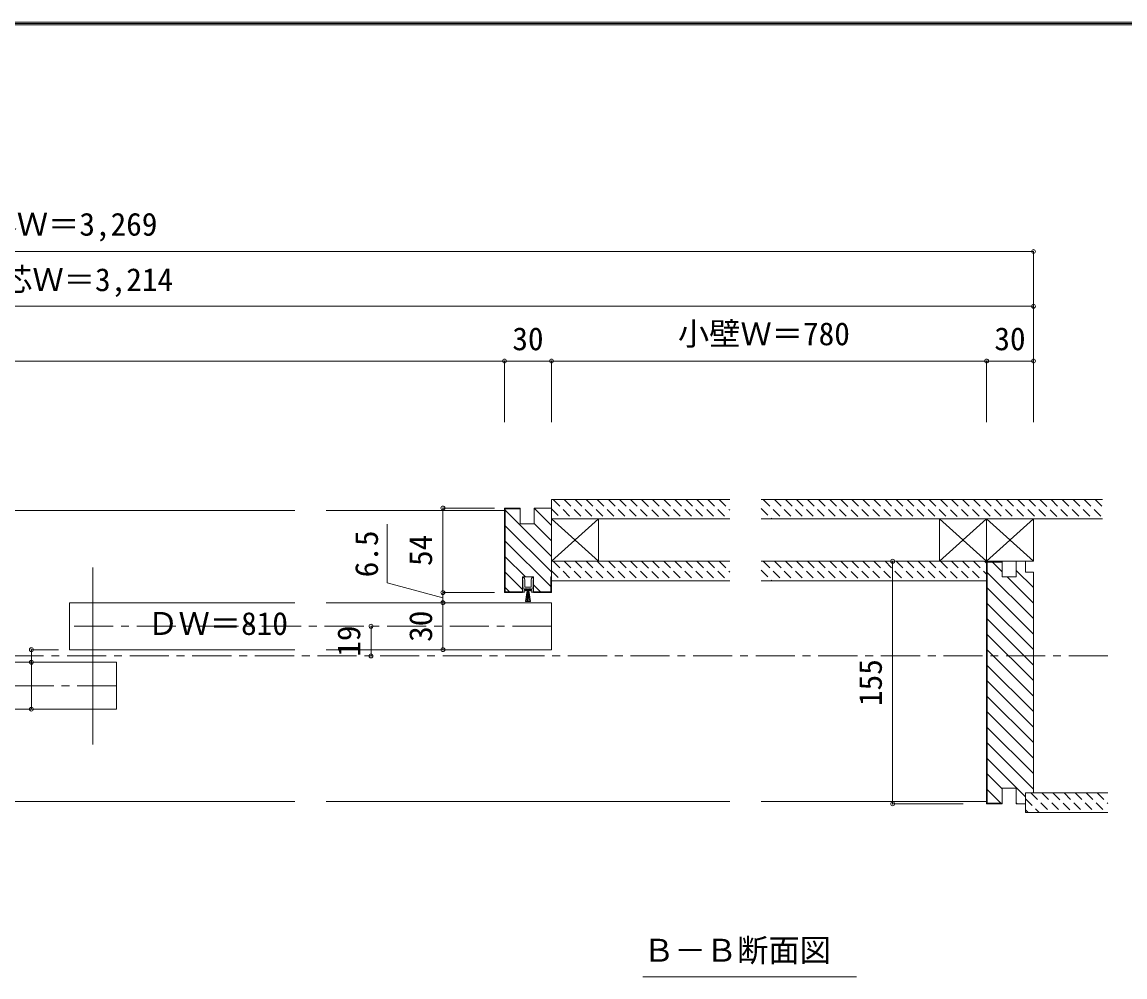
# Model space of a CAD drawing. Units: millimetres at full size, sheet at 1:5; some dimension numbers follow another scale. Extents: x -957 to 993, y -689 to 708.
# Drawn here: x -101 to 603, y 98 to 708 of the extents above; entities that cross this region are included whole.
import ezdxf
from ezdxf.enums import TextEntityAlignment as Align

# ---------------------------------------------------------------- set-up
doc = ezdxf.new("R2010")
doc.units = ezdxf.units.MM
doc.header["$LTSCALE"] = 5
doc.header["$PDMODE"] = 32
doc.header["$PDSIZE"] = 2.5
doc.linetypes.add('CHAIN1', pattern=[8, 5, -1, 1, -1])
doc.linetypes.add('DASHED1', pattern=[1.8, 1.2, -0.6])
for name, color, linetype, lineweight in [('0-A_文字', 7, 'Continuous', 9), ('0-B_寸法', 7, 'Continuous', 9), ('F-1_枠', 6, 'Continuous', 9)]:
    doc.layers.add(name, color=color, linetype=linetype, lineweight=lineweight)
doc.styles.add('ＭＳ ゴシック', font='')
doc.styles.get('ＭＳ ゴシック').set_extended_font_data('MS Gothic')

# ---------------------------------------------------------------- blocks, each defined once
blk = doc.blocks.new('4')
at = {"layer": '0-A_文字'}
for p, q in [((-7.5, 43.83), (7.5, 43.83)), ((-7.5, 43.83), (-2.5, 8.83)), ((-3.75, 43.83), (-1.25, 8.83)), ((0, 43.83), (0, 8.83)), ((3.75, 43.83), (1.25, 8.83)), ((2.5, 8.83), (7.5, 43.83)), ((-16.5, 3.83), (-16.5, 12.33)), ((-11, 5.33), (-11, 8.83)), ((-11, 8.83), (11, 8.83)), ((16.5, 12.33), (16.5, 3.83))]:
    blk.add_line(p, q, dxfattribs=at)
for points in [[(-15, 13.83), (-11.5, 13.83), (-9, 8.83), (-11.5, 8.83), (-11.5, 3.83), (-2.5, 3.83)], [(-11, 5.33), (11, 5.33), (11, 8.83)], [(2.5, 3.83), (11.5, 3.83), (11.5, 8.83), (9, 8.83), (11.5, 13.83), (15, 13.83)], [(-15.44, -33.59), (-18, -24.67), (-16.5, -24.67), (-16.5, -1.17)], [(0, -2.17), (-10.5, -2.17), (-10.5, -24.67), (-12.54, -33.51)], [(12.54, -33.51), (10.5, -24.67), (10.5, -2.17), (0, -2.17)], [(16.5, -1.17), (16.5, -24.67), (18, -24.67), (15.44, -33.59)]]:
    blk.add_lwpolyline(points, dxfattribs=at)
for centre, radius, start, end in [((-15, 12.33), 1.5, 90, 180), ((-17.83, 1.33), 2.83, 0, 61.92751), ((-17.83, 1.33), 2.83, 298.07249, 0), ((0, 2.49), 2.83, 90, 151.92751), ((0, 2.49), 2.83, 28.07249, 90), ((15, 12.33), 1.5, 0, 90), ((17.83, 1.33), 2.83, 118.07249, 180), ((17.83, 1.33), 2.83, 180, 241.92751), ((-14, -33.17), 1.5, 196.01316, 347.0113), ((14, -33.17), 1.5, 192.9887, 343.98684)]:
    blk.add_arc(centre, radius, start, end, dxfattribs=at)

msp = doc.modelspace()

# ---------------------------------------------------------------- linework, layer by layer
at = {"layer": '0-B_寸法'}
for p, q in [((-661.033, 526.028), (544.966, 526.028)), ((-661.033, 491.028), (514.966, 491.028)), ((206.966, 491.028), (236.966, 491.028)), ((206.966, 491.028), (206.966, 452.056)), ((236.966, 491.028), (514.966, 491.028)), ((236.966, 491.028), (236.966, 452.056)), ((514.966, 491.028), (544.966, 491.028)), ((514.966, 491.028), (514.966, 452.056)), ((236.966, 402.626), (236.966, 390.126)), ((350.967, 402.626), (236.966, 402.626)), ((588.967, 402.626), (370.967, 402.626)), ((72.967, 395.626), (-185.033, 395.626)), ((206.966, 395.626), (92.967, 395.626)), ((167.576, 397.126), (200.584, 397.126)), ((167.576, 397.126), (167.576, 343.126)), ((216.966, 397.126), (206.966, 397.126)), ((206.966, 343.126), (206.966, 397.126)), ((216.966, 396.626), (207.466, 396.626)), ((207.466, 343.626), (207.466, 396.626)), ((207.466, 395.747), (236.966, 366.247)), ((216.966, 397.126), (216.966, 387.126)), ((225.966, 397.126), (225.966, 387.126)), ((236.966, 397.126), (225.966, 397.126)), ((225.966, 397.046), (236.966, 386.046)), ((236.966, 343.126), (236.966, 397.126)), ((236.966, 390.126), (236.966, 363.126)), ((350.967, 390.126), (236.966, 390.126)), ((236.966, 390.126), (266.966, 363.126)), ((266.966, 390.126), (236.966, 363.126)), ((266.966, 390.126), (266.966, 363.126)), ((588.967, 390.126), (370.967, 390.126)), ((484.966, 390.126), (484.966, 363.126)), ((514.966, 390.126), (484.966, 363.126)), ((484.966, 390.126), (514.966, 363.126)), ((514.966, 390.126), (514.966, 363.126)), ((544.966, 390.126), (514.966, 363.126)), ((514.966, 390.126), (544.966, 363.126)), ((544.966, 390.126), (544.966, 363.126)), ((131.985, 386.773), (131.985, 349.259)), ((207.466, 385.847), (236.966, 356.347)), ((216.966, 387.126), (225.966, 387.126)), ((225.966, 387.146), (236.966, 376.146)), ((207.466, 375.948), (236.466, 346.948)), ((207.466, 366.048), (220.389, 353.126)), ((236.966, 363.126), (263.966, 363.126)), ((236.966, 350.626), (236.966, 363.126)), ((350.967, 363.126), (236.966, 363.126)), ((514.966, 363.126), (370.967, 363.126)), ((484.966, 363.126), (544.966, 363.126)), ((524.966, 363.126), (514.966, 363.126)), ((514.966, 208.126), (514.966, 363.126)), ((524.966, 362.626), (515.466, 362.626)), ((515.466, 208.626), (515.466, 362.626)), ((518.691, 362.626), (524.966, 356.35)), ((524.966, 353.126), (524.966, 363.126)), ((533.966, 363.126), (539.966, 363.126)), ((539.966, 356.126), (539.966, 363.126)), ((-56.033, 246.126), (-56.033, 359.126)), ((207.466, 356.149), (218.516, 345.099)), ((225.416, 353.126), (218.516, 353.126)), ((218.516, 343.126), (218.516, 353.126)), ((225.416, 353.126), (225.416, 343.126)), ((236.466, 353.126), (236.466, 343.626)), ((236.466, 353.126), (236.966, 353.126)), ((515.466, 355.951), (544.966, 326.451)), ((528.191, 353.126), (544.966, 336.35)), ((533.966, 357.25), (544.966, 346.25)), ((539.966, 356.126), (544.966, 356.126)), ((544.966, 215.126), (544.966, 356.126)), ((167.576, 339.723), (131.985, 349.259)), ((207.466, 346.249), (210.09, 343.626)), ((225.416, 348.098), (229.889, 343.626)), ((350.967, 350.626), (236.966, 350.626)), ((514.966, 350.626), (370.967, 350.626)), ((515.466, 346.051), (544.966, 316.551)), ((167.576, 343.126), (200.584, 343.126)), ((167.576, 343.126), (167.576, 336.626)), ((218.516, 343.126), (206.966, 343.126)), ((218.516, 343.626), (207.466, 343.626)), ((225.416, 343.626), (236.466, 343.626)), ((225.416, 343.126), (236.966, 343.126)), ((-71.033, 306.626), (-71.033, 336.626)), ((-71.033, 336.626), (72.967, 336.626)), ((92.967, 336.626), (236.967, 336.626)), ((167.576, 336.626), (200.584, 336.626)), ((167.576, 336.626), (167.576, 306.626)), ((236.967, 306.626), (236.967, 336.626)), ((515.466, 336.152), (544.966, 306.652)), ((515.466, 326.252), (544.966, 296.752)), ((515.466, 316.353), (544.966, 286.853)), ((-95.36, 306.626), (-95.36, 298.626)), ((-95.36, 306.626), (-77.983, 306.626)), ((-71.033, 306.626), (72.967, 306.626)), ((92.967, 306.626), (236.967, 306.626)), ((167.576, 306.626), (200.584, 306.626)), ((515.466, 306.453), (544.966, 276.953)), ((-185.033, 298.626), (-41.033, 298.626)), ((-95.36, 298.626), (-77.983, 298.626)), ((-95.36, 298.626), (-95.36, 268.626)), ((-41.033, 268.626), (-41.033, 298.626)), ((515.466, 296.554), (544.966, 267.054)), ((515.466, 286.654), (544.966, 257.154)), ((515.466, 276.755), (544.966, 247.255)), ((-185.033, 268.626), (-41.033, 268.626)), ((-95.36, 268.626), (-77.983, 268.626)), ((515.466, 266.855), (544.966, 237.355)), ((515.466, 256.956), (544.966, 227.456)), ((515.466, 247.056), (544.966, 217.556)), ((515.466, 237.157), (539.966, 212.657)), ((515.466, 227.257), (524.966, 217.757)), ((515.466, 217.358), (524.199, 208.626)), ((524.966, 218.126), (524.966, 208.126)), ((539.966, 215.126), (544.966, 215.126)), ((539.966, 215.126), (539.966, 208.126)), ((539.966, 202.626), (539.966, 215.126)), ((592.467, 215.126), (539.966, 215.126)), ((72.967, 209.626), (-185.033, 209.626)), ((350.967, 209.626), (92.967, 209.626)), ((514.966, 209.626), (370.967, 209.626)), ((524.966, 208.126), (514.966, 208.126)), ((524.966, 208.626), (515.466, 208.626)), ((533.966, 208.757), (534.598, 208.126)), ((533.966, 208.126), (539.966, 208.126)), ((592.467, 202.626), (539.966, 202.626)), ((431.842, 97.544), (295.414, 97.544))]:
    msp.add_line(p, q, dxfattribs=at)
at = {"layer": '0-B_寸法', "linetype": 'DASHED1'}
for p, q in [((237.971, 402.626), (250.471, 390.126)), ((245.042, 402.626), (257.542, 390.126)), ((252.113, 402.626), (264.613, 390.126)), ((259.184, 402.626), (271.684, 390.126)), ((266.255, 402.626), (278.755, 390.126)), ((273.326, 402.626), (285.826, 390.126)), ((280.397, 402.626), (292.897, 390.126)), ((287.468, 402.626), (299.968, 390.126)), ((294.757, 402.408), (307.039, 390.126)), ((301.61, 402.626), (314.11, 390.126)), ((308.682, 402.626), (321.182, 390.126)), ((315.753, 402.626), (328.253, 390.126)), ((322.824, 402.626), (335.324, 390.126)), ((329.895, 402.626), (342.395, 390.126)), ((336.966, 402.626), (349.466, 390.126)), ((344.037, 402.626), (350.967, 395.696)), ((372.321, 402.626), (384.821, 390.126)), ((379.392, 402.626), (391.892, 390.126)), ((386.463, 402.626), (398.963, 390.126)), ((393.534, 402.626), (406.034, 390.126)), ((400.605, 402.626), (413.105, 390.126)), ((407.676, 402.626), (420.176, 390.126)), ((414.748, 402.626), (427.248, 390.126)), ((422.037, 402.408), (434.319, 390.126)), ((428.89, 402.626), (441.39, 390.126)), ((435.961, 402.626), (448.461, 390.126)), ((443.032, 402.626), (455.532, 390.126)), ((450.103, 402.626), (462.603, 390.126)), ((457.174, 402.626), (469.674, 390.126)), ((464.245, 402.626), (476.745, 390.126)), ((471.316, 402.626), (483.816, 390.126)), ((478.387, 402.626), (490.887, 390.126)), ((485.676, 402.408), (497.958, 390.126)), ((492.529, 402.626), (505.029, 390.126)), ((499.6, 402.626), (512.1, 390.126)), ((506.671, 402.626), (519.171, 390.126)), ((513.742, 402.626), (526.242, 390.126)), ((520.814, 402.626), (533.314, 390.126)), ((527.885, 402.626), (540.385, 390.126)), ((534.956, 402.626), (547.456, 390.126)), ((542.027, 402.626), (554.527, 390.126)), ((549.316, 402.408), (561.598, 390.126)), ((556.169, 402.626), (568.669, 390.126)), ((563.24, 402.626), (575.74, 390.126)), ((570.311, 402.626), (582.811, 390.126)), ((577.382, 402.626), (588.967, 391.041)), ((584.453, 402.626), (588.967, 398.112)), ((236.966, 396.559), (243.4, 390.126)), ((370.967, 396.909), (377.75, 390.126)), ((237.971, 363.126), (250.471, 350.626)), ((245.042, 363.126), (257.542, 350.626)), ((252.113, 363.126), (264.613, 350.626)), ((259.184, 363.126), (271.684, 350.626)), ((266.255, 363.126), (278.755, 350.626)), ((273.326, 363.126), (285.826, 350.626)), ((280.397, 363.126), (292.897, 350.626)), ((287.468, 363.126), (299.968, 350.626)), ((294.757, 362.908), (307.039, 350.626)), ((301.61, 363.126), (314.11, 350.626)), ((308.682, 363.126), (321.182, 350.626)), ((315.753, 363.126), (328.253, 350.626)), ((322.824, 363.126), (335.324, 350.626)), ((329.895, 363.126), (342.395, 350.626)), ((336.966, 363.126), (349.466, 350.626)), ((344.037, 363.126), (350.967, 356.196)), ((372.321, 363.126), (384.821, 350.626)), ((379.392, 363.126), (391.892, 350.626)), ((386.463, 363.126), (398.963, 350.626)), ((393.534, 363.126), (406.034, 350.626)), ((400.605, 363.126), (413.105, 350.626)), ((407.676, 363.126), (420.176, 350.626)), ((414.748, 363.126), (427.248, 350.626)), ((422.037, 362.908), (434.319, 350.626)), ((428.89, 363.126), (441.39, 350.626)), ((435.961, 363.126), (448.461, 350.626)), ((443.032, 363.126), (455.532, 350.626)), ((450.103, 363.126), (462.603, 350.626)), ((457.174, 363.126), (469.674, 350.626)), ((464.245, 363.126), (476.745, 350.626)), ((471.316, 363.126), (483.816, 350.626)), ((478.387, 363.126), (490.887, 350.626)), ((485.676, 362.908), (497.958, 350.626)), ((492.529, 363.126), (505.029, 350.626)), ((499.6, 363.126), (512.1, 350.626)), ((506.671, 363.126), (514.966, 354.83)), ((513.742, 363.126), (514.966, 361.902)), ((236.966, 357.059), (243.4, 350.626)), ((370.967, 357.409), (377.75, 350.626)), ((543.258, 215.126), (555.758, 202.626)), ((550.329, 215.126), (562.829, 202.626)), ((557.618, 214.908), (569.9, 202.626)), ((564.471, 215.126), (576.971, 202.626)), ((571.542, 215.126), (584.042, 202.626)), ((578.613, 215.126), (591.113, 202.626)), ((585.684, 215.126), (592.467, 208.343)), ((539.966, 211.346), (548.687, 202.626)), ((539.966, 204.275), (541.616, 202.626))]:
    msp.add_line(p, q, dxfattribs=at)
at = {"layer": '0-B_寸法', "color": 4}
for p, q in [((454.966, 363.126), (454.966, 208.126)), ((454.966, 363.126), (479.966, 363.126)), ((121.649, 321.626), (121.649, 302.626)), ((454.966, 208.126), (499.966, 208.126))]:
    msp.add_line(p, q, dxfattribs=at)
at = {"layer": '0-B_寸法', "linetype": 'CHAIN1'}
for p, q in [((236.967, 321.626), (-71.033, 321.626)), ((592.467, 302.626), (-716.033, 302.626)), ((-41.033, 283.626), (-349.033, 283.626))]:
    msp.add_line(p, q, dxfattribs=at)
at = {"layer": '0-B_寸法'}
for points in [[(-716.033, 561.028), (544.966, 561.028), (544.966, 452.056)], [(524.966, 353.126), (533.966, 353.126), (533.966, 363.126)], [(524.966, 218.126), (533.966, 218.126), (533.966, 208.126)]]:
    msp.add_lwpolyline(points, dxfattribs=at)
for p in [(544.966, 561.028), (544.966, 526.028), (206.966, 491.028), (236.966, 491.028), (514.966, 491.028), (544.966, 491.028), (167.576, 397.126), (454.966, 363.126), (167.576, 343.126), (167.576, 336.626), (121.649, 321.626), (-95.36, 306.626), (121.649, 302.626), (167.576, 306.626), (-95.36, 298.626), (-95.36, 268.626), (454.966, 208.126)]:
    msp.add_point(p, dxfattribs=at)
at = {"layer": 'F-1_枠'}
for p, q in [((-957.218, 707.602), (992.782, 707.602)), ((-957.218, 706.769), (992.782, 706.769)), ((-957.218, 705.935), (992.782, 705.935))]:
    msp.add_line(p, q, dxfattribs=at)

# ---------------------------------------------------------------- block references
at = {"layer": '0-B_寸法', "xscale": -0.2, "yscale": 0.2, "rotation": 180}
msp.add_blockref('4', (221.966, 346.191), dxfattribs=at)

# ---------------------------------------------------------------- texts
at = {"layer": '0-B_寸法', "style": 'ＭＳ ゴシック'}
for s, p in [('枠外Ｗ＝3,269', (-144.678, 566.722)), ('鴨居芯Ｗ＝3,214', (-154.678, 531.304)), ('小壁Ｗ＝780', (317.733, 496.724)), ('30', (211.966, 493.528)), ('30', (519.966, 493.528)), ('ＤＷ＝810', (-21.348, 311.626)), ('Ｂ－Ｂ断面図', (295.608, 102.868))]:
    msp.add_text(s, height=14.66, dxfattribs=at).set_placement(p, align=Align.BOTTOM_LEFT)
for s, p in [('6.5', (130.508, 352.864)), ('54', (165.076, 360.126)), ('30', (165.076, 311.626)), ('19', (119.149, 302.126)), ('155', (452.466, 270.626))]:
    msp.add_text(s, height=14.66, rotation=90, dxfattribs=at).set_placement(p, align=Align.BOTTOM_LEFT)

doc.saveas('drawing.dxf')
